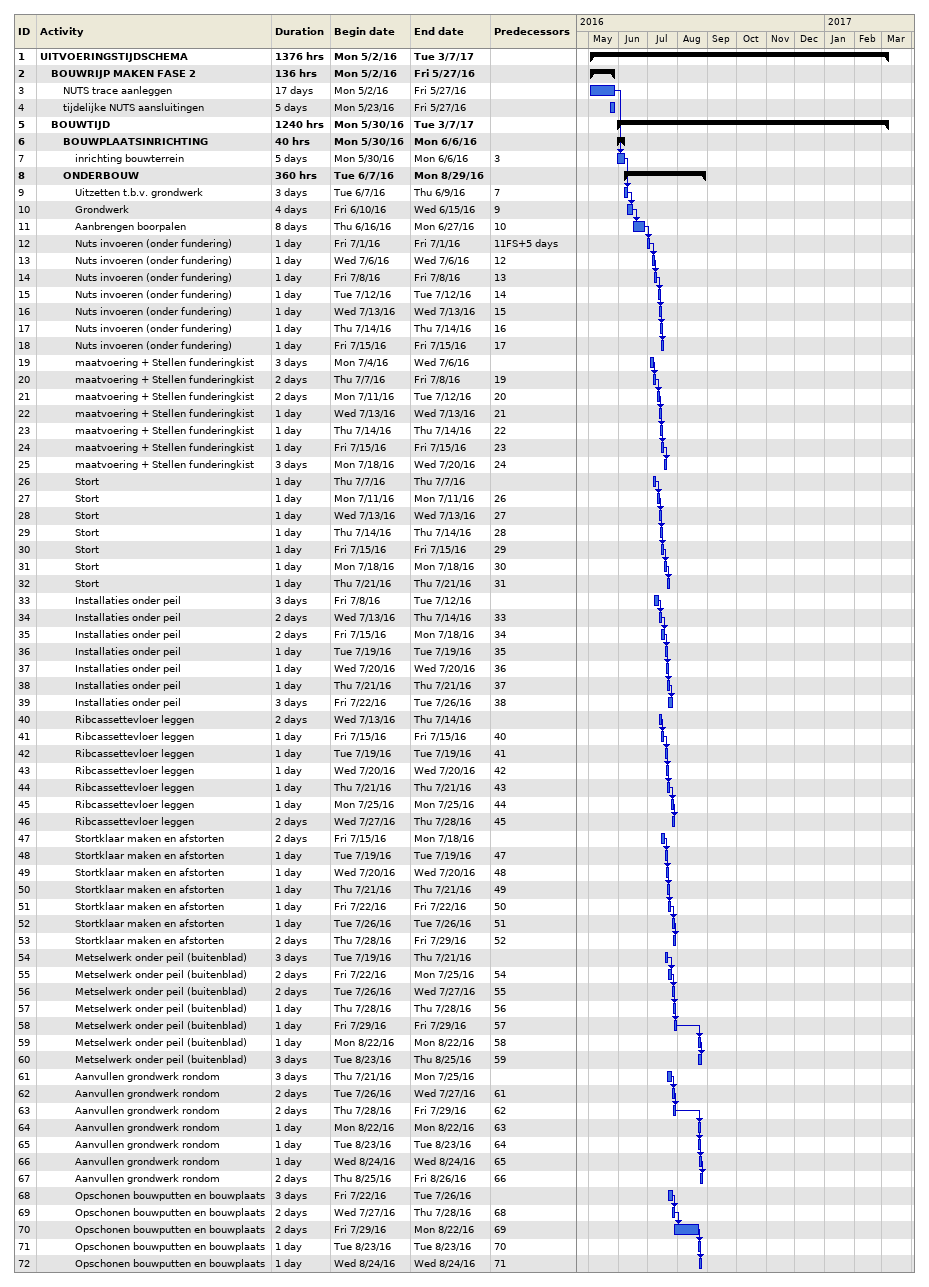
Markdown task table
| ID | Level | Task | Duration | Start | Finish | Predecessors |
|---|---|---|---|---|---|---|
| 1 | 1 | **UITVOERINGSTIJDSCHEMA** | 1376h | 2016-05-02 | 2017-03-07 |  |
| 2 | 2 | **BOUWRIJP MAKEN FASE 2** | 136h | 2016-05-02 | 2016-05-27 |  |
| 3 | 3 | NUTS trace aanleggen | 17d | 2016-05-02 | 2016-05-27 |  |
| 4 | 3 | tijdelijke NUTS aansluitingen | 5d | 2016-05-23 | 2016-05-27 |  |
| 5 | 2 | **BOUWTIJD** | 1240h | 2016-05-30 | 2017-03-07 |  |
| 6 | 3 | **BOUWPLAATSINRICHTING** | 40h | 2016-05-30 | 2016-06-06 |  |
| 7 | 4 | inrichting bouwterrein | 5d | 2016-05-30 | 2016-06-06 | 3 |
| 8 | 3 | **ONDERBOUW** | 360h | 2016-06-07 | 2016-08-29 |  |
| 9 | 4 | Uitzetten t.b.v. grondwerk | 3d | 2016-06-07 | 2016-06-09 | 7 |
| 10 | 4 | Grondwerk | 4d | 2016-06-10 | 2016-06-15 | 9 |
| 11 | 4 | Aanbrengen boorpalen | 8d | 2016-06-16 | 2016-06-27 | 10 |
| 12 | 4 | Nuts invoeren (onder fundering) | 1d | 2016-07-01 | 2016-07-01 | 11FS+5d |
| 13 | 4 | Nuts invoeren (onder fundering) | 1d | 2016-07-06 | 2016-07-06 | 12 |
| 14 | 4 | Nuts invoeren (onder fundering) | 1d | 2016-07-08 | 2016-07-08 | 13 |
| 15 | 4 | Nuts invoeren (onder fundering) | 1d | 2016-07-12 | 2016-07-12 | 14 |
| 16 | 4 | Nuts invoeren (onder fundering) | 1d | 2016-07-13 | 2016-07-13 | 15 |
| 17 | 4 | Nuts invoeren (onder fundering) | 1d | 2016-07-14 | 2016-07-14 | 16 |
| 18 | 4 | Nuts invoeren (onder fundering) | 1d | 2016-07-15 | 2016-07-15 | 17 |
| 19 | 4 | maatvoering + Stellen funderingkist | 3d | 2016-07-04 | 2016-07-06 |  |
| 20 | 4 | maatvoering + Stellen funderingkist | 2d | 2016-07-07 | 2016-07-08 | 19 |
| 21 | 4 | maatvoering + Stellen funderingkist | 2d | 2016-07-11 | 2016-07-12 | 20 |
| 22 | 4 | maatvoering + Stellen funderingkist | 1d | 2016-07-13 | 2016-07-13 | 21 |
| 23 | 4 | maatvoering + Stellen funderingkist | 1d | 2016-07-14 | 2016-07-14 | 22 |
| 24 | 4 | maatvoering + Stellen funderingkist | 1d | 2016-07-15 | 2016-07-15 | 23 |
| 25 | 4 | maatvoering + Stellen funderingkist | 3d | 2016-07-18 | 2016-07-20 | 24 |
| 26 | 4 | Stort | 1d | 2016-07-07 | 2016-07-07 |  |
| 27 | 4 | Stort | 1d | 2016-07-11 | 2016-07-11 | 26 |
| 28 | 4 | Stort | 1d | 2016-07-13 | 2016-07-13 | 27 |
| 29 | 4 | Stort | 1d | 2016-07-14 | 2016-07-14 | 28 |
| 30 | 4 | Stort | 1d | 2016-07-15 | 2016-07-15 | 29 |
| 31 | 4 | Stort | 1d | 2016-07-18 | 2016-07-18 | 30 |
| 32 | 4 | Stort | 1d | 2016-07-21 | 2016-07-21 | 31 |
| 33 | 4 | Installaties onder peil | 3d | 2016-07-08 | 2016-07-12 |  |
| 34 | 4 | Installaties onder peil | 2d | 2016-07-13 | 2016-07-14 | 33 |
| 35 | 4 | Installaties onder peil | 2d | 2016-07-15 | 2016-07-18 | 34 |
| 36 | 4 | Installaties onder peil | 1d | 2016-07-19 | 2016-07-19 | 35 |
| 37 | 4 | Installaties onder peil | 1d | 2016-07-20 | 2016-07-20 | 36 |
| 38 | 4 | Installaties onder peil | 1d | 2016-07-21 | 2016-07-21 | 37 |
| 39 | 4 | Installaties onder peil | 3d | 2016-07-22 | 2016-07-26 | 38 |
| 40 | 4 | Ribcassettevloer leggen | 2d | 2016-07-13 | 2016-07-14 |  |
| 41 | 4 | Ribcassettevloer leggen | 1d | 2016-07-15 | 2016-07-15 | 40 |
| 42 | 4 | Ribcassettevloer leggen | 1d | 2016-07-19 | 2016-07-19 | 41 |
| 43 | 4 | Ribcassettevloer leggen | 1d | 2016-07-20 | 2016-07-20 | 42 |
| 44 | 4 | Ribcassettevloer leggen | 1d | 2016-07-21 | 2016-07-21 | 43 |
| 45 | 4 | Ribcassettevloer leggen | 1d | 2016-07-25 | 2016-07-25 | 44 |
| 46 | 4 | Ribcassettevloer leggen | 2d | 2016-07-27 | 2016-07-28 | 45 |
| 47 | 4 | Stortklaar maken en afstorten | 2d | 2016-07-15 | 2016-07-18 |  |
| 48 | 4 | Stortklaar maken en afstorten | 1d | 2016-07-19 | 2016-07-19 | 47 |
| 49 | 4 | Stortklaar maken en afstorten | 1d | 2016-07-20 | 2016-07-20 | 48 |
| 50 | 4 | Stortklaar maken en afstorten | 1d | 2016-07-21 | 2016-07-21 | 49 |
| 51 | 4 | Stortklaar maken en afstorten | 1d | 2016-07-22 | 2016-07-22 | 50 |
| 52 | 4 | Stortklaar maken en afstorten | 1d | 2016-07-26 | 2016-07-26 | 51 |
| 53 | 4 | Stortklaar maken en afstorten | 2d | 2016-07-28 | 2016-07-29 | 52 |
| 54 | 4 | Metselwerk onder peil (buitenblad) | 3d | 2016-07-19 | 2016-07-21 |  |
| 55 | 4 | Metselwerk onder peil (buitenblad) | 2d | 2016-07-22 | 2016-07-25 | 54 |
| 56 | 4 | Metselwerk onder peil (buitenblad) | 2d | 2016-07-26 | 2016-07-27 | 55 |
| 57 | 4 | Metselwerk onder peil (buitenblad) | 1d | 2016-07-28 | 2016-07-28 | 56 |
| 58 | 4 | Metselwerk onder peil (buitenblad) | 1d | 2016-07-29 | 2016-07-29 | 57 |
| 59 | 4 | Metselwerk onder peil (buitenblad) | 1d | 2016-08-22 | 2016-08-22 | 58 |
| 60 | 4 | Metselwerk onder peil (buitenblad) | 3d | 2016-08-23 | 2016-08-25 | 59 |
| 61 | 4 | Aanvullen grondwerk rondom | 3d | 2016-07-21 | 2016-07-25 |  |
| 62 | 4 | Aanvullen grondwerk rondom | 2d | 2016-07-26 | 2016-07-27 | 61 |
| 63 | 4 | Aanvullen grondwerk rondom | 2d | 2016-07-28 | 2016-07-29 | 62 |
| 64 | 4 | Aanvullen grondwerk rondom | 1d | 2016-08-22 | 2016-08-22 | 63 |
| 65 | 4 | Aanvullen grondwerk rondom | 1d | 2016-08-23 | 2016-08-23 | 64 |
| 66 | 4 | Aanvullen grondwerk rondom | 1d | 2016-08-24 | 2016-08-24 | 65 |
| 67 | 4 | Aanvullen grondwerk rondom | 2d | 2016-08-25 | 2016-08-26 | 66 |
| 68 | 4 | Opschonen bouwputten en bouwplaats | 3d | 2016-07-22 | 2016-07-26 |  |
| 69 | 4 | Opschonen bouwputten en bouwplaats | 2d | 2016-07-27 | 2016-07-28 | 68 |
| 70 | 4 | Opschonen bouwputten en bouwplaats | 2d | 2016-07-29 | 2016-08-22 | 69 |
| 71 | 4 | Opschonen bouwputten en bouwplaats | 1d | 2016-08-23 | 2016-08-23 | 70 |
| 72 | 4 | Opschonen bouwputten en bouwplaats | 1d | 2016-08-24 | 2016-08-24 | 71 |
